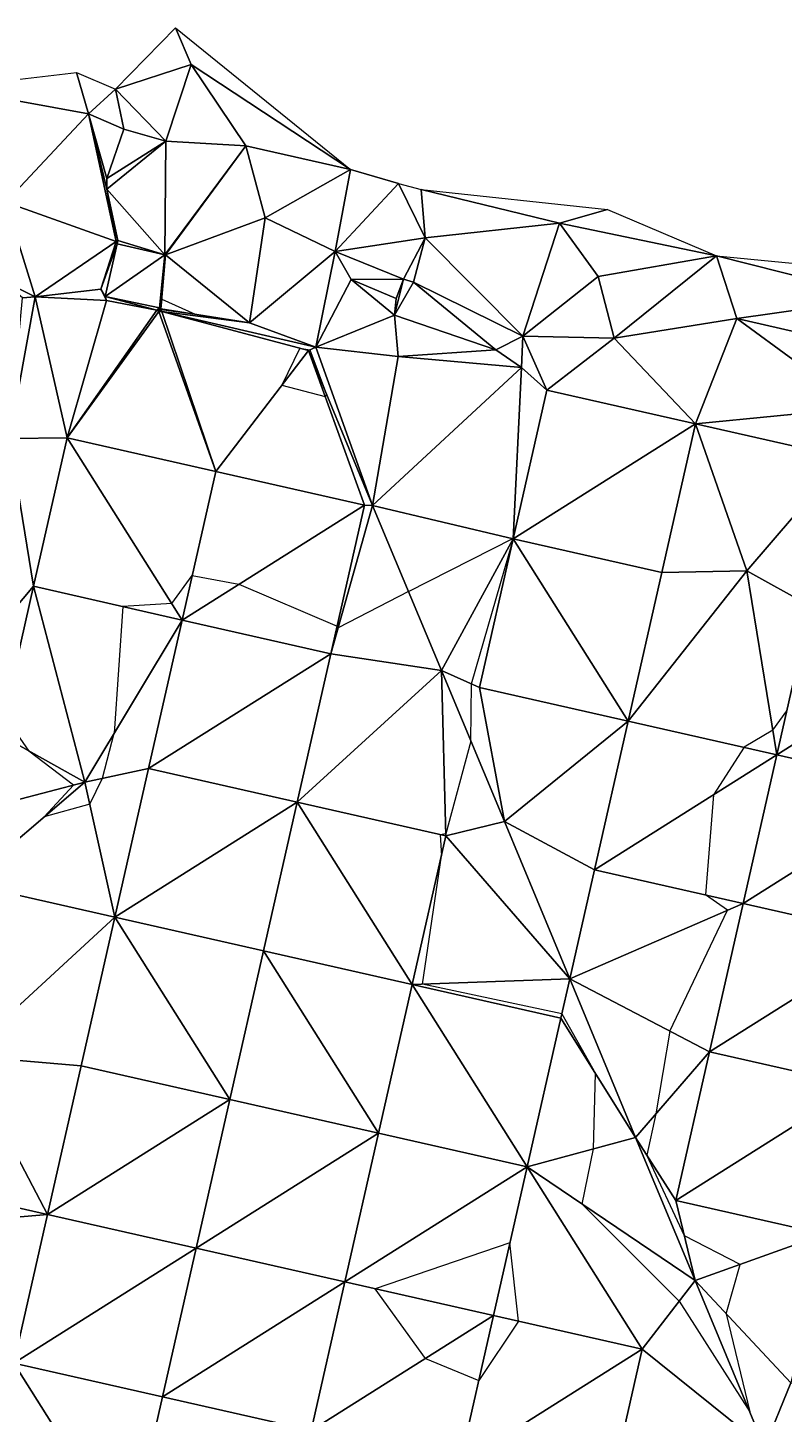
# Model space of a CAD drawing. Extents: x 452550 to 453808, y 451368 to 453069.
# Drawn here: x 453161 to 453210.6, y 452911.9 to 453002.8 of the extents above; entities that cross this region are included whole.
import ezdxf

# ---------------------------------------------------------------- set-up
doc = ezdxf.new("R2010")
doc.units = 0
doc.header["$LTSCALE"] = 0.35
doc.header["$MEASUREMENT"] = 0
doc.linetypes.add('DASHED', pattern=[5442.857143, 3628.571429, -1814.285714])
doc.layers.add('Default', color=42, linetype='Continuous', lineweight=25)
doc.layers.add('FPS_Contours-Minor', color=40, linetype='DASHED', lineweight=25)

msp = doc.modelspace()

# ---------------------------------------------------------------- linework, layer by layer
at = {"layer": 'Default', "color": 8, "linetype": 'Continuous', "lineweight": 25}
for points in [[(453166.781, 452998.825, 14.333), (453170.704, 453002.847, 14.415), (453171.741, 453000.438, 14.375)], [(453170.704, 453002.847, 14.415), (453182.194, 452993.549, 14.225), (453171.741, 453000.438, 14.375)], [(453170.08, 452995.41, 14.35), (453166.781, 452998.825, 14.333), (453171.741, 453000.438, 14.375)], [(453175.311, 452995.097, 14.416), (453170.08, 452995.41, 14.35), (453171.741, 453000.438, 14.375)], [(453182.194, 452993.549, 14.225), (453175.311, 452995.097, 14.416), (453171.741, 453000.438, 14.375)], [(453155.631, 452998.895, 14.178), (453164.218, 452999.904, 14.496), (453165.004, 452997.195, 14.139)], [(453164.218, 452999.904, 14.496), (453166.781, 452998.825, 14.333), (453165.004, 452997.195, 14.139)], [(453159.574, 452991.405, 14.108), (453155.631, 452998.895, 14.178), (453165.004, 452997.195, 14.139)], [(453166.781, 452998.825, 14.333), (453167.322, 452996.187, 14.403), (453165.004, 452997.195, 14.139)], [(453170.08, 452995.41, 14.35), (453167.322, 452996.187, 14.403), (453166.781, 452998.825, 14.333)], [(453159.574, 452991.405, 14.108), (453165.004, 452997.195, 14.139), (453166.807, 452988.822, 14.387)], [(453165.004, 452997.195, 14.139), (453166.196, 452992.261, 14.409), (453166.807, 452988.822, 14.387)], [(453167.322, 452996.187, 14.403), (453166.211, 452992.948, 14.448), (453165.004, 452997.195, 14.139)], [(453165.004, 452997.195, 14.139), (453166.211, 452992.948, 14.448), (453166.196, 452992.261, 14.409)], [(453170.08, 452995.41, 14.35), (453166.211, 452992.948, 14.448), (453167.322, 452996.187, 14.403)], [(453170.009, 452987.944, 14.418), (453166.196, 452992.261, 14.409), (453170.08, 452995.41, 14.35)], [(453170.08, 452995.41, 14.35), (453166.196, 452992.261, 14.409), (453166.211, 452992.948, 14.448)], [(453170.009, 452987.944, 14.418), (453170.08, 452995.41, 14.35), (453175.311, 452995.097, 14.416)], [(453170.009, 452987.944, 14.418), (453175.311, 452995.097, 14.416), (453170.016, 452987.938, 14.405)], [(453175.311, 452995.097, 14.416), (453170.047, 452987.946, 14.412), (453170.016, 452987.938, 14.405)], [(453175.311, 452995.097, 14.416), (453176.581, 452990.365, 14.198), (453170.047, 452987.946, 14.412)], [(453175.311, 452995.097, 14.416), (453182.194, 452993.549, 14.225), (453182.189, 452993.54, 14.22)], [(453176.581, 452990.365, 14.198), (453175.311, 452995.097, 14.416), (453182.189, 452993.54, 14.22)], [(453181.189, 452988.171, 14.299), (453176.581, 452990.365, 14.198), (453182.189, 452993.54, 14.22)], [(453181.189, 452988.171, 14.299), (453182.189, 452993.54, 14.22), (453185.345, 452992.617, 14.103)], [(453182.189, 452993.54, 14.22), (453182.194, 452993.549, 14.225), (453185.345, 452992.617, 14.103)], [(453170.009, 452987.944, 14.418), (453166.935, 452988.877, 14.311), (453166.196, 452992.261, 14.409)], [(453166.196, 452992.261, 14.409), (453166.935, 452988.877, 14.311), (453166.807, 452988.822, 14.387)], [(453187.087, 452989.065, 14.159), (453181.189, 452988.171, 14.299), (453185.345, 452992.617, 14.103)], [(453186.82, 452992.239, 14.136), (453187.087, 452989.065, 14.159), (453185.345, 452992.617, 14.103)], [(453187.087, 452989.065, 14.159), (453186.82, 452992.239, 14.136), (453195.892, 452990.025, 14.141)], [(453195.892, 452990.025, 14.141), (453186.82, 452992.239, 14.136), (453199.052, 452990.929, 14.07)], [(453161.498, 452985.18, 14.133), (453159.209, 452986.354, 14.117), (453159.574, 452991.405, 14.108)], [(453166.807, 452988.822, 14.387), (453161.498, 452985.18, 14.133), (453159.574, 452991.405, 14.108)], [(453176.581, 452990.365, 14.198), (453175.569, 452983.486, 14.143), (453170.047, 452987.946, 14.412)], [(453175.569, 452983.486, 14.143), (453176.581, 452990.365, 14.198), (453181.185, 452988.163, 14.296)], [(453181.185, 452988.163, 14.296), (453176.581, 452990.365, 14.198), (453181.189, 452988.171, 14.299)], [(453195.892, 452990.025, 14.141), (453199.052, 452990.929, 14.07), (453206.205, 452987.868, 14.128)], [(453187.087, 452989.065, 14.159), (453195.892, 452990.025, 14.141), (453193.485, 452982.602, 14.06)], [(453195.892, 452990.025, 14.141), (453198.425, 452986.517, 14.148), (453193.485, 452982.602, 14.06)], [(453198.425, 452986.517, 14.148), (453195.892, 452990.025, 14.141), (453206.205, 452987.868, 14.128)], [(453165.817, 452985.697, 14.215), (453161.498, 452985.18, 14.133), (453166.807, 452988.822, 14.387)], [(453166.874, 452988.672, 14.384), (453165.817, 452985.697, 14.215), (453166.807, 452988.822, 14.387)], [(453166.089, 452985.209, 14.343), (453165.817, 452985.697, 14.215), (453166.874, 452988.672, 14.384)], [(453170.009, 452987.944, 14.418), (453166.089, 452985.209, 14.343), (453166.874, 452988.672, 14.384)], [(453166.935, 452988.877, 14.311), (453166.908, 452988.851, 14.356), (453166.807, 452988.822, 14.387)], [(453166.908, 452988.851, 14.356), (453166.874, 452988.672, 14.384), (453166.807, 452988.822, 14.387)], [(453166.908, 452988.851, 14.356), (453166.935, 452988.877, 14.311), (453166.874, 452988.672, 14.384)], [(453166.935, 452988.877, 14.311), (453170.009, 452987.944, 14.418), (453166.874, 452988.672, 14.384)], [(453181.189, 452988.171, 14.299), (453187.087, 452989.065, 14.159), (453185.668, 452986.351, 14.133)], [(453185.668, 452986.351, 14.133), (453187.087, 452989.065, 14.159), (453186.32, 452986.148, 14.12)], [(453187.087, 452989.065, 14.159), (453193.485, 452982.602, 14.06), (453186.32, 452986.148, 14.12)], [(453170.009, 452987.944, 14.418), (453169.664, 452984.463, 14.383), (453166.089, 452985.209, 14.343)], [(453170.016, 452987.938, 14.405), (453170.047, 452987.946, 14.412), (453169.664, 452984.463, 14.383)], [(453169.664, 452984.463, 14.383), (453170.047, 452987.946, 14.412), (453169.754, 452984.4, 13.91)], [(453170.009, 452987.944, 14.418), (453170.016, 452987.938, 14.405), (453169.664, 452984.463, 14.383)], [(453170.047, 452987.946, 14.412), (453175.569, 452983.486, 14.143), (453169.754, 452984.4, 13.91)], [(453179.923, 452981.894, 14.097), (453175.569, 452983.486, 14.143), (453181.185, 452988.163, 14.296)], [(453182.236, 452986.319, 14.068), (453179.923, 452981.894, 14.097), (453181.185, 452988.163, 14.296)], [(453181.185, 452988.163, 14.296), (453181.189, 452988.171, 14.299), (453182.236, 452986.319, 14.068)], [(453181.189, 452988.171, 14.299), (453185.668, 452986.351, 14.133), (453182.236, 452986.319, 14.068)], [(453198.425, 452986.517, 14.148), (453206.205, 452987.868, 14.128), (453199.477, 452982.479, 14.088)], [(453206.205, 452987.868, 14.128), (453207.527, 452983.76, 14.086), (453199.477, 452982.479, 14.088)], [(453206.205, 452987.868, 14.128), (453214.085, 452987.117, 14.092), (453217.105, 452985.129, 14.156)], [(453207.527, 452983.76, 14.086), (453206.205, 452987.868, 14.128), (453217.105, 452985.129, 14.156)], [(453193.485, 452982.602, 14.06), (453198.425, 452986.517, 14.148), (453199.477, 452982.479, 14.088)], [(453161.498, 452985.18, 14.133), (453160.665, 452985.122, 13.937), (453159.209, 452986.354, 14.117)], [(453165.817, 452985.697, 14.215), (453166.178, 452984.953, 14.405), (453161.498, 452985.18, 14.133)], [(453166.178, 452984.953, 14.405), (453165.817, 452985.697, 14.215), (453166.089, 452985.209, 14.343)], [(453185.067, 452983.987, 14.088), (453179.923, 452981.894, 14.097), (453182.236, 452986.319, 14.068)], [(453185.668, 452986.351, 14.133), (453185.175, 452985.084, 14.195), (453182.236, 452986.319, 14.068)], [(453185.175, 452985.084, 14.195), (453185.067, 452983.987, 14.088), (453182.236, 452986.319, 14.068)], [(453186.32, 452986.148, 14.12), (453185.067, 452983.987, 14.088), (453185.668, 452986.351, 14.133)], [(453185.067, 452983.987, 14.088), (453185.175, 452985.084, 14.195), (453185.668, 452986.351, 14.133)], [(453191.715, 452981.703, 14.066), (453185.067, 452983.987, 14.088), (453186.32, 452986.148, 14.12)], [(453193.485, 452982.602, 14.06), (453191.715, 452981.703, 14.066), (453186.32, 452986.148, 14.12)], [(453161.498, 452985.18, 14.133), (453163.606, 452975.944, 14.203), (453159.82, 452975.887, 14.032)], [(453161.498, 452985.18, 14.133), (453159.82, 452975.887, 14.032), (453160.665, 452985.122, 13.937)], [(453166.178, 452984.953, 14.405), (453163.606, 452975.944, 14.203), (453161.498, 452985.18, 14.133)], [(453169.476, 452984.304, 14.281), (453163.606, 452975.944, 14.203), (453166.178, 452984.953, 14.405)], [(453169.664, 452984.463, 14.383), (453169.476, 452984.304, 14.281), (453166.089, 452985.209, 14.343)], [(453169.476, 452984.304, 14.281), (453166.178, 452984.953, 14.405), (453166.089, 452985.209, 14.343)], [(453217.105, 452985.129, 14.156), (453216.889, 452981.628, 14.104), (453207.527, 452983.76, 14.086)], [(453163.606, 452975.944, 14.203), (453169.476, 452984.304, 14.281), (453169.623, 452984.226, 14.222)], [(453173.359, 452973.734, 14.047), (453163.606, 452975.944, 14.203), (453169.623, 452984.226, 14.222)], [(453169.476, 452984.304, 14.281), (453169.664, 452984.463, 14.383), (453169.623, 452984.226, 14.222)], [(453169.623, 452984.226, 14.222), (453169.664, 452984.463, 14.383), (453169.754, 452984.4, 13.91)], [(453169.805, 452984.225, 14.304), (453169.623, 452984.226, 14.222), (453169.754, 452984.4, 13.91)], [(453169.805, 452984.225, 14.304), (453173.359, 452973.734, 14.047), (453169.623, 452984.226, 14.222)], [(453175.569, 452983.486, 14.143), (453169.805, 452984.225, 14.304), (453169.754, 452984.4, 13.91)], [(453169.805, 452984.225, 14.304), (453175.569, 452983.486, 14.143), (453179.923, 452981.894, 14.097)], [(453179.427, 452981.675, 13.981), (453173.359, 452973.734, 14.047), (453169.805, 452984.225, 14.304)], [(453179.427, 452981.675, 13.981), (453169.805, 452984.225, 14.304), (453179.923, 452981.894, 14.097)], [(453185.322, 452981.276, 14.033), (453179.923, 452981.894, 14.097), (453185.067, 452983.987, 14.088)], [(453191.715, 452981.703, 14.066), (453185.322, 452981.276, 14.033), (453185.067, 452983.987, 14.088)], [(453207.527, 452983.76, 14.086), (453204.827, 452976.855, 14.092), (453199.477, 452982.479, 14.088)], [(453204.827, 452976.855, 14.092), (453207.527, 452983.76, 14.086), (453215.526, 452977.9, 13.997)], [(453207.527, 452983.76, 14.086), (453216.889, 452981.628, 14.104), (453215.526, 452977.9, 13.997)], [(453193.485, 452982.602, 14.06), (453193.405, 452980.55, 14.055), (453191.715, 452981.703, 14.066)], [(453195.075, 452979.065, 14.055), (453193.405, 452980.55, 14.055), (453193.485, 452982.602, 14.06)], [(453195.075, 452979.065, 14.055), (453193.485, 452982.602, 14.06), (453199.477, 452982.479, 14.088)], [(453204.827, 452976.855, 14.092), (453195.075, 452979.065, 14.055), (453199.477, 452982.479, 14.088)], [(453183.112, 452971.523, 14.045), (453173.359, 452973.734, 14.047), (453179.427, 452981.675, 13.981)], [(453179.427, 452981.675, 13.981), (453179.923, 452981.894, 14.097), (453183.64, 452971.496, 14.048)], [(453183.112, 452971.523, 14.045), (453179.427, 452981.675, 13.981), (453183.64, 452971.496, 14.048)], [(453179.923, 452981.894, 14.097), (453185.322, 452981.276, 14.033), (453183.64, 452971.496, 14.048)], [(453185.322, 452981.276, 14.033), (453193.405, 452980.55, 14.055), (453183.64, 452971.496, 14.048)], [(453193.405, 452980.55, 14.055), (453185.322, 452981.276, 14.033), (453191.715, 452981.703, 14.066)], [(453193.405, 452980.55, 14.055), (453192.864, 452969.313, 14), (453183.64, 452971.496, 14.048)], [(453195.075, 452979.065, 14.055), (453192.864, 452969.313, 14), (453193.405, 452980.55, 14.055)], [(453192.864, 452969.313, 14), (453195.075, 452979.065, 14.055), (453204.827, 452976.855, 14.092)], [(453214.58, 452974.645, 14.043), (453204.827, 452976.855, 14.092), (453215.526, 452977.9, 13.997)], [(453202.617, 452967.102, 14.043), (453192.864, 452969.313, 14), (453204.827, 452976.855, 14.092)], [(453202.617, 452967.102, 14.043), (453204.827, 452976.855, 14.092), (453208.186, 452967.206, 14.054)], [(453204.827, 452976.855, 14.092), (453214.58, 452974.645, 14.043), (453208.186, 452967.206, 14.054)], [(453159.82, 452975.887, 14.032), (453161.396, 452966.191, 14.03), (453157.094, 452961.092, 13.969)], [(453163.606, 452975.944, 14.203), (453161.396, 452966.191, 14.03), (453159.82, 452975.887, 14.032)], [(453161.396, 452966.191, 14.03), (453163.606, 452975.944, 14.203), (453171.149, 452963.981, 13.98)], [(453171.149, 452963.981, 13.98), (453163.606, 452975.944, 14.203), (453173.359, 452973.734, 14.047)], [(453214.58, 452974.645, 14.043), (453212.37, 452964.892, 14.02), (453208.186, 452967.206, 14.054)], [(453171.149, 452963.981, 13.98), (453173.359, 452973.734, 14.047), (453183.112, 452971.523, 14.045)], [(453180.901, 452961.771, 13.99), (453171.149, 452963.981, 13.98), (453183.112, 452971.523, 14.045)], [(453180.901, 452961.771, 13.99), (453183.112, 452971.523, 14.045), (453183.64, 452971.496, 14.048)], [(453180.901, 452961.771, 13.99), (453183.64, 452971.496, 14.048), (453188.162, 452960.658, 13.956)], [(453183.64, 452971.496, 14.048), (453192.864, 452969.313, 14), (453188.162, 452960.658, 13.956)], [(453192.864, 452969.313, 14), (453190.654, 452959.56, 14.012), (453188.162, 452960.658, 13.956)], [(453190.654, 452959.56, 14.012), (453192.864, 452969.313, 14), (453200.406, 452957.35, 14.029)], [(453200.406, 452957.35, 14.029), (453192.864, 452969.313, 14), (453202.617, 452967.102, 14.043)], [(453210.159, 452955.139, 13.992), (453200.406, 452957.35, 14.029), (453208.186, 452967.206, 14.054)], [(453200.406, 452957.35, 14.029), (453202.617, 452967.102, 14.043), (453208.186, 452967.206, 14.054)], [(453212.37, 452964.892, 14.02), (453210.159, 452955.139, 13.992), (453208.186, 452967.206, 14.054)], [(453161.396, 452966.191, 14.03), (453159.186, 452956.439, 13.995), (453157.094, 452961.092, 13.969)], [(453159.186, 452956.439, 13.995), (453161.396, 452966.191, 14.03), (453164.769, 452953.35, 14.009)], [(453161.396, 452966.191, 14.03), (453171.149, 452963.981, 13.98), (453164.769, 452953.35, 14.009)], [(453210.159, 452955.139, 13.992), (453212.37, 452964.892, 14.02), (453222.122, 452962.682, 14.034)], [(453171.149, 452963.981, 13.98), (453168.938, 452954.228, 13.977), (453164.769, 452953.35, 14.009)], [(453168.938, 452954.228, 13.977), (453171.149, 452963.981, 13.98), (453180.901, 452961.771, 13.99)], [(453219.912, 452952.929, 13.987), (453210.159, 452955.139, 13.992), (453222.122, 452962.682, 14.034)], [(453178.691, 452952.018, 13.986), (453168.938, 452954.228, 13.977), (453180.901, 452961.771, 13.99)], [(453178.691, 452952.018, 13.986), (453180.901, 452961.771, 13.99), (453188.162, 452960.658, 13.956)], [(453188.443, 452949.808, 14.001), (453178.691, 452952.018, 13.986), (453188.162, 452960.658, 13.956)], [(453188.443, 452949.808, 14.001), (453188.162, 452960.658, 13.956), (453192.28, 452950.754, 14.05)], [(453188.162, 452960.658, 13.956), (453190.654, 452959.56, 14.012), (453192.28, 452950.754, 14.05)], [(453190.654, 452959.56, 14.012), (453200.406, 452957.35, 14.029), (453192.28, 452950.754, 14.05)], [(453200.406, 452957.35, 14.029), (453198.196, 452947.597, 14.016), (453192.28, 452950.754, 14.05)], [(453198.196, 452947.597, 14.016), (453200.406, 452957.35, 14.029), (453210.159, 452955.139, 13.992)], [(453155.372, 452950.888, 13.902), (453159.186, 452956.439, 13.995), (453164.769, 452953.35, 14.009)], [(453207.949, 452945.387, 13.995), (453198.196, 452947.597, 14.016), (453210.159, 452955.139, 13.992)], [(453207.949, 452945.387, 13.995), (453210.159, 452955.139, 13.992), (453219.912, 452952.929, 13.987)], [(453168.938, 452954.228, 13.977), (453166.728, 452944.476, 13.955), (453164.769, 452953.35, 14.009)], [(453166.728, 452944.476, 13.955), (453168.938, 452954.228, 13.977), (453178.691, 452952.018, 13.986)], [(453156.975, 452946.686, 13.983), (453155.372, 452950.888, 13.902), (453164.769, 452953.35, 14.009)], [(453166.728, 452944.476, 13.955), (453156.975, 452946.686, 13.983), (453164.769, 452953.35, 14.009)], [(453217.701, 452943.176, 13.992), (453207.949, 452945.387, 13.995), (453219.912, 452952.929, 13.987)], [(453176.48, 452942.265, 13.98), (453166.728, 452944.476, 13.955), (453178.691, 452952.018, 13.986)], [(453176.48, 452942.265, 13.98), (453178.691, 452952.018, 13.986), (453186.233, 452940.055, 13.996)], [(453186.233, 452940.055, 13.996), (453178.691, 452952.018, 13.986), (453188.443, 452949.808, 14.001)], [(453188.443, 452949.808, 14.001), (453192.28, 452950.754, 14.05), (453196.58, 452940.442, 14.053)], [(453192.28, 452950.754, 14.05), (453198.196, 452947.597, 14.016), (453196.58, 452940.442, 14.053)], [(453186.233, 452940.055, 13.996), (453188.443, 452949.808, 14.001), (453196.58, 452940.442, 14.053)], [(453198.196, 452947.597, 14.016), (453207.949, 452945.387, 13.995), (453196.58, 452940.442, 14.053)], [(453156.975, 452946.686, 13.983), (453166.728, 452944.476, 13.955), (453156.835, 452935.375, 13.969)], [(453207.949, 452945.387, 13.995), (453205.738, 452935.634, 13.979), (453196.58, 452940.442, 14.053)], [(453205.738, 452935.634, 13.979), (453207.949, 452945.387, 13.995), (453217.701, 452943.176, 13.992)], [(453166.728, 452944.476, 13.955), (453164.517, 452934.723, 13.964), (453156.835, 452935.375, 13.969)], [(453164.517, 452934.723, 13.964), (453166.728, 452944.476, 13.955), (453174.27, 452932.513, 13.968)], [(453174.27, 452932.513, 13.968), (453166.728, 452944.476, 13.955), (453176.48, 452942.265, 13.98)], [(453215.491, 452933.424, 13.976), (453205.738, 452935.634, 13.979), (453217.701, 452943.176, 13.992)], [(453174.27, 452932.513, 13.968), (453176.48, 452942.265, 13.98), (453184.023, 452930.302, 13.997)], [(453184.023, 452930.302, 13.997), (453176.48, 452942.265, 13.98), (453186.233, 452940.055, 13.996)], [(453195.986, 452937.844, 13.993), (453186.233, 452940.055, 13.996), (453196.58, 452940.442, 14.053)], [(453195.986, 452937.844, 13.993), (453196.58, 452940.442, 14.053), (453200.886, 452930.029, 14.008)], [(453196.58, 452940.442, 14.053), (453205.738, 452935.634, 13.979), (453200.886, 452930.029, 14.008)], [(453184.023, 452930.302, 13.997), (453186.233, 452940.055, 13.996), (453193.775, 452928.092, 13.987)], [(453193.775, 452928.092, 13.987), (453186.233, 452940.055, 13.996), (453195.986, 452937.844, 13.993)], [(453193.775, 452928.092, 13.987), (453195.986, 452937.844, 13.993), (453200.886, 452930.029, 14.008)], [(453205.738, 452935.634, 13.979), (453203.528, 452925.881, 13.98), (453200.886, 452930.029, 14.008)], [(453203.528, 452925.881, 13.98), (453205.738, 452935.634, 13.979), (453215.491, 452933.424, 13.976)], [(453162.307, 452924.97, 13.977), (453152.554, 452927.181, 13.984), (453156.835, 452935.375, 13.969)], [(453164.517, 452934.723, 13.964), (453162.307, 452924.97, 13.977), (453156.835, 452935.375, 13.969)], [(453162.307, 452924.97, 13.977), (453164.517, 452934.723, 13.964), (453174.27, 452932.513, 13.968)], [(453213.281, 452923.671, 13.951), (453203.528, 452925.881, 13.98), (453215.491, 452933.424, 13.976)], [(453172.06, 452922.76, 13.985), (453162.307, 452924.97, 13.977), (453174.27, 452932.513, 13.968)], [(453172.06, 452922.76, 13.985), (453174.27, 452932.513, 13.968), (453184.023, 452930.302, 13.997)], [(453181.812, 452920.55, 13.997), (453172.06, 452922.76, 13.985), (453184.023, 452930.302, 13.997)], [(453181.812, 452920.55, 13.997), (453184.023, 452930.302, 13.997), (453193.775, 452928.092, 13.987)], [(453193.775, 452928.092, 13.987), (453200.886, 452930.029, 14.008), (453204.807, 452920.632, 14.026)], [(453200.886, 452930.029, 14.008), (453203.528, 452925.881, 13.98), (453204.807, 452920.632, 14.026)], [(453191.565, 452918.339, 14.012), (453181.812, 452920.55, 13.997), (453193.775, 452928.092, 13.987)], [(453191.565, 452918.339, 14.012), (453193.775, 452928.092, 13.987), (453201.318, 452916.129, 13.94)], [(453204.807, 452920.632, 14.026), (453201.318, 452916.129, 13.94), (453193.775, 452928.092, 13.987)], [(453152.554, 452927.181, 13.984), (453162.307, 452924.97, 13.977), (453150.035, 452923.926, 13.913)], [(453203.528, 452925.881, 13.98), (453213.281, 452923.671, 13.951), (453204.807, 452920.632, 14.026)], [(453162.307, 452924.97, 13.977), (453160.097, 452915.218, 13.955), (453150.035, 452923.926, 13.913)], [(453160.097, 452915.218, 13.955), (453162.307, 452924.97, 13.977), (453172.06, 452922.76, 13.985)], [(453213.281, 452923.671, 13.951), (453211.07, 452913.918, 13.946), (453204.807, 452920.632, 14.026)], [(453169.849, 452913.007, 13.962), (453160.097, 452915.218, 13.955), (453172.06, 452922.76, 13.985)], [(453169.849, 452913.007, 13.962), (453172.06, 452922.76, 13.985), (453181.812, 452920.55, 13.997)], [(453179.602, 452910.797, 13.98), (453169.849, 452913.007, 13.962), (453181.812, 452920.55, 13.997)], [(453179.602, 452910.797, 13.98), (453181.812, 452920.55, 13.997), (453191.565, 452918.339, 14.012)], [(453201.318, 452916.129, 13.94), (453204.807, 452920.632, 14.026), (453209.349, 452909.689, 13.993)], [(453204.807, 452920.632, 14.026), (453211.07, 452913.918, 13.946), (453209.349, 452909.689, 13.993)], [(453189.355, 452908.587, 13.984), (453179.602, 452910.797, 13.98), (453191.565, 452918.339, 14.012)], [(453189.355, 452908.587, 13.984), (453191.565, 452918.339, 14.012), (453201.318, 452916.129, 13.94)], [(453199.107, 452906.376, 13.953), (453189.355, 452908.587, 13.984), (453201.318, 452916.129, 13.94)], [(453199.107, 452906.376, 13.953), (453201.318, 452916.129, 13.94), (453209.349, 452909.689, 13.993)], [(453157.886, 452905.465, 13.956), (453160.097, 452915.218, 13.955), (453167.639, 452903.255, 13.964)], [(453167.639, 452903.255, 13.964), (453160.097, 452915.218, 13.955), (453169.849, 452913.007, 13.962)], [(453211.07, 452913.918, 13.946), (453220.823, 452911.708, 13.975), (453209.349, 452909.689, 13.993)], [(453167.639, 452903.255, 13.964), (453169.849, 452913.007, 13.962), (453179.602, 452910.797, 13.98)]]:
    msp.add_3dface(points, dxfattribs=at)
at = {"layer": 'FPS_Contours-Minor', "color": 12, "linetype": 'Continuous', "lineweight": 25}
for p, q in [((453169.807, 452985.036, 14), (453169.737, 452984.412, 14)), ((453169.807, 452985.036, 14), (453172.002, 452984.047, 14)), ((453169.737, 452984.412, 14), (453169.716, 452984.35, 14)), ((453169.766, 452984.36, 14), (453169.716, 452984.35, 14)), ((453169.766, 452984.36, 14), (453172.002, 452984.047, 14)), ((453178.861, 452981.825, 14), (453177.681, 452979.39, 14)), ((453178.861, 452981.825, 14), (453179.509, 452981.711, 14)), ((453179.509, 452981.711, 14), (453180.622, 452978.788, 14)), ((453177.681, 452979.39, 14), (453180.528, 452978.642, 14)), ((453180.622, 452978.788, 14), (453180.528, 452978.642, 14)), ((453185.999, 452965.841, 14), (453192.83, 452969.321, 14)), ((453192.866, 452969.349, 14), (453192.83, 452969.321, 14)), ((453192.91, 452969.241, 14), (453192.832, 452969.17, 14)), ((453192.871, 452969.344, 14), (453192.866, 452969.349, 14)), ((453192.887, 452969.327, 14), (453192.871, 452969.344, 14)), ((453192.887, 452969.327, 14), (453192.905, 452969.304, 14)), ((453192.905, 452969.304, 14), (453192.91, 452969.241, 14)), ((453190.121, 452959.795, 14), (453192.832, 452969.17, 14)), ((453170.469, 452965.058, 14), (453171.811, 452966.902, 14)), ((453171.811, 452966.902, 14), (453174.868, 452966.326, 14)), ((453174.868, 452966.326, 14), (453181.308, 452963.567, 14)), ((453185.999, 452965.841, 14), (453181.376, 452963.457, 14)), ((453167.243, 452964.866, 14), (453166.69, 452956.552, 14)), ((453170.469, 452965.058, 14), (453167.243, 452964.866, 14)), ((453181.376, 452963.457, 14), (453181.308, 452963.567, 14)), ((453190.089, 452956.022, 14), (453190.121, 452959.795, 14)), ((453159.473, 452957.708, 14), (453161.096, 452955.382, 14)), ((453209.896, 452956.75, 14), (453210.814, 452958.031, 14)), ((453165.918, 452953.592, 14), (453166.69, 452956.552, 14)), ((453209.896, 452956.75, 14), (453208.004, 452955.628, 14)), ((453190.089, 452956.022, 14), (453188.44, 452949.949, 14)), ((453208.004, 452955.628, 14), (453205.992, 452952.512, 14)), ((453164.006, 452953.151, 14), (453161.096, 452955.382, 14)), ((453164.006, 452953.151, 14), (453162.097, 452951.065, 14)), ((453165.088, 452951.905, 14), (453165.918, 452953.592, 14)), ((453205.992, 452952.512, 14), (453205.474, 452945.948, 14)), ((453165.088, 452951.905, 14), (453162.097, 452951.065, 14)), ((453188.44, 452949.949, 14), (453188.063, 452949.894, 14)), ((453188.063, 452949.894, 14), (453188.146, 452948.495, 14)), ((453186.914, 452940.08, 14), (453188.146, 452948.495, 14)), ((453206.913, 452944.936, 14), (453205.474, 452945.948, 14)), ((453203.128, 452937.004, 14), (453206.913, 452944.936, 14)), ((453196.054, 452938.144, 14), (453186.914, 452940.08, 14)), ((453196.054, 452938.144, 14), (453198.256, 452934.224, 14)), ((453203.128, 452937.004, 14), (453202.219, 452931.568, 14)), ((453198.13, 452929.278, 14), (453198.256, 452934.224, 14)), ((453202.219, 452931.568, 14), (453201.63, 452928.861, 14)), ((453197.384, 452925.651, 14), (453198.13, 452929.278, 14)), ((453204.09, 452923.573, 14), (453201.63, 452928.861, 14)), ((453203.753, 452919.272, 14), (453197.384, 452925.651, 14)), ((453192.645, 452923.105, 14), (453183.815, 452920.096, 14)), ((453193.197, 452917.969, 14), (453192.645, 452923.105, 14)), ((453207.753, 452921.688, 14), (453204.09, 452923.573, 14)), ((453206.837, 452918.456, 14), (453207.753, 452921.688, 14)), ((453187.107, 452915.529, 14), (453183.815, 452920.096, 14)), ((453203.753, 452919.272, 14), (453208.386, 452912.01, 14)), ((453206.837, 452918.456, 14), (453208.386, 452912.01, 14)), ((453193.197, 452917.969, 14), (453190.6, 452914.08, 14)), ((453187.107, 452915.529, 14), (453190.6, 452914.08, 14))]:
    msp.add_line(p, q, dxfattribs=at)

doc.saveas('drawing.dxf')
